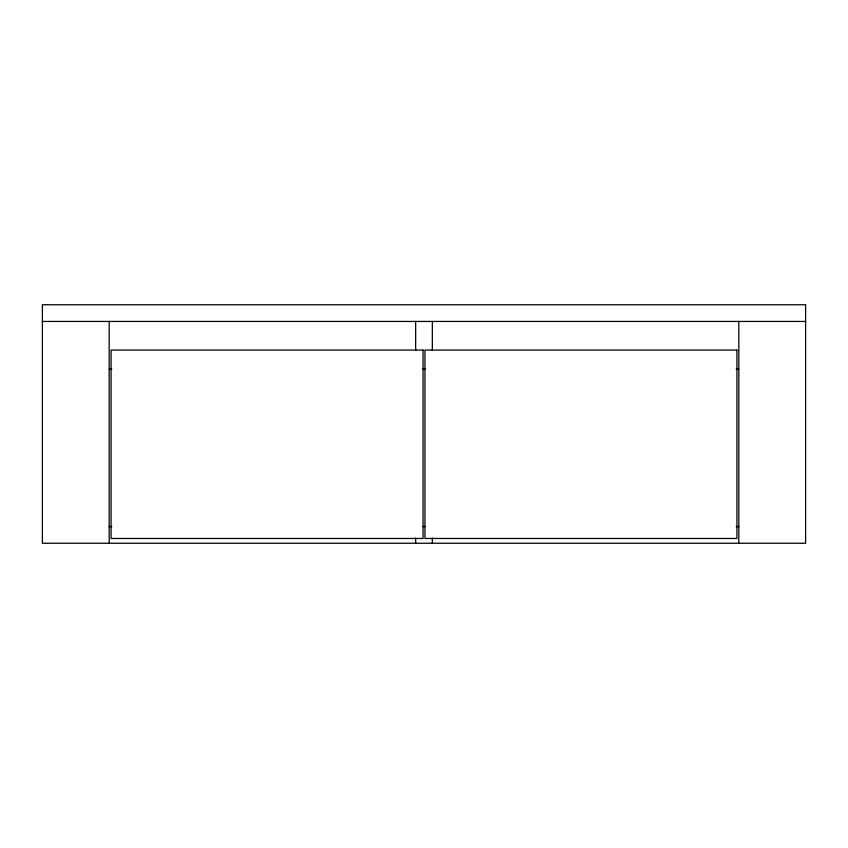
<?xml version="1.0" encoding="UTF-8"?>
<svg xmlns="http://www.w3.org/2000/svg" width="848" height="848" viewBox="0 0 848 848"><rect width="100%" height="100%" fill="white"/><g stroke="black" fill="none" stroke-linecap="round" stroke-linejoin="round"><path stroke-width="1.27" d="M42.4 321.445L805.6 321.445M109.18 369.145L111.83 369.145M422.675 369.145L425.325 369.145M736.17 369.145L738.82 369.145M109.18 526.555L111.83 526.555M422.675 526.555L425.325 526.555M736.17 526.555L738.82 526.555M738.82 321.445L738.82 543.25M432.342 321.445L432.342 350.489M432.342 537.971L432.342 543.25M415.647 321.445L415.647 350.489M415.647 537.971L415.647 543.25M109.18 321.445L109.18 543.25M805.6 304.75L42.4 304.75L42.4 543.25L805.6 543.25L805.6 304.75M423.046 350.065L111.088 350.065L111.088 538.48L423.046 538.48L423.046 350.065M736.912 350.065L424.954 350.065L424.954 538.48L736.912 538.48L736.912 350.065"/></g></svg>
